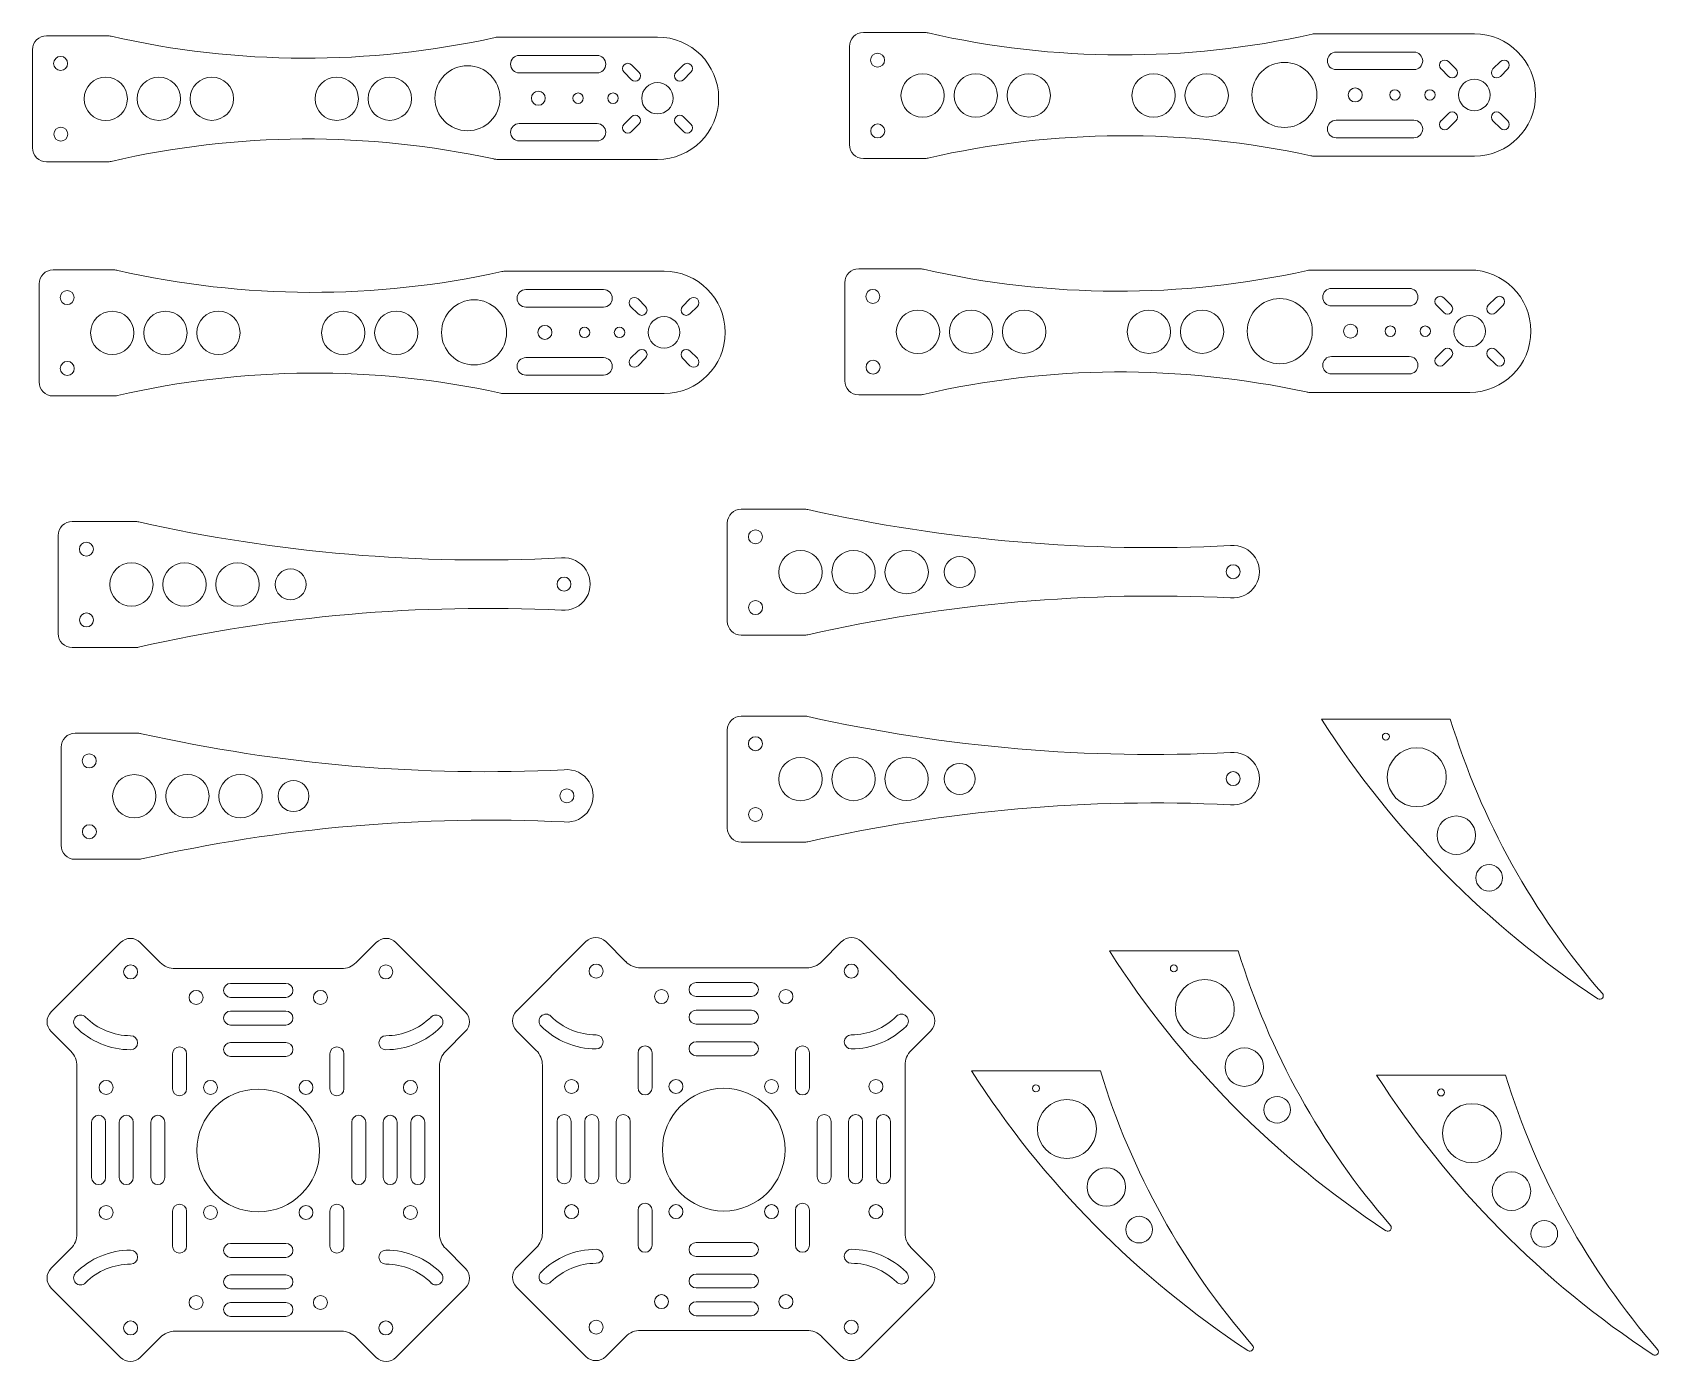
# Model space of a CAD drawing. Header units: millimetres. Extents: x 14 to 479, y 13 to 393.
import ezdxf

# ---------------------------------------------------------------- set-up
doc = ezdxf.new("R2010")
doc.units = ezdxf.units.MM

msp = doc.modelspace()

# ---------------------------------------------------------------- linework, layer by layer
at = {"color": 7, "linetype": 'Continuous', "lineweight": 15}
for p, q in [((34.9, 391.94), (17.54, 391.94)), ((192.27, 391.58), (146.96, 391.58)), ((268.54, 392.88), (251.17, 392.88)), ((425.91, 392.52), (380.59, 392.52)), ((13.54, 387.94), (13.54, 359.89)), ((174.98, 386.32), (152.74, 386.32)), ((247.17, 388.88), (247.17, 360.83)), ((408.62, 387.26), (386.38, 387.26)), ((182.73, 381.51), (184.85, 379.39)), ((186.97, 381.51), (184.85, 383.63)), ((199.7, 383.63), (197.58, 381.51)), ((199.7, 379.39), (201.82, 381.51)), ((386.38, 382.26), (408.62, 382.26)), ((416.36, 382.45), (418.49, 380.33)), ((420.61, 382.45), (418.49, 384.57)), ((433.33, 384.57), (431.21, 382.45)), ((433.33, 380.33), (435.46, 382.45)), ((152.74, 381.32), (174.98, 381.32)), ((184.85, 368.78), (182.73, 366.66)), ((201.82, 366.66), (199.7, 368.78)), ((408.62, 367.79), (386.38, 367.79)), ((418.49, 369.72), (416.36, 367.6)), ((418.49, 365.48), (420.61, 367.6)), ((431.21, 367.6), (433.33, 365.48)), ((435.46, 367.6), (433.33, 369.72)), ((174.98, 366.85), (152.74, 366.85)), ((184.85, 364.54), (186.97, 366.66)), ((197.58, 366.66), (199.7, 364.54)), ((386.38, 362.79), (408.62, 362.79)), ((152.74, 361.85), (174.98, 361.85)), ((17.54, 355.89), (34.88, 355.89)), ((146.55, 356.58), (192.27, 356.58)), ((251.17, 356.83), (268.52, 356.83)), ((380.18, 357.52), (425.91, 357.52)), ((15.41, 320.97), (15.41, 292.92)), ((36.78, 324.97), (19.41, 324.97)), ((194.15, 324.61), (148.83, 324.61)), ((245.84, 321.3), (245.84, 293.25)), ((267.2, 325.3), (249.84, 325.3)), ((424.57, 324.95), (379.26, 324.95)), ((176.86, 319.35), (154.62, 319.35)), ((188.84, 314.54), (186.72, 316.66)), ((201.57, 316.66), (199.45, 314.54)), ((407.28, 319.68), (385.05, 319.68)), ((419.27, 314.87), (417.15, 316.99)), ((432, 316.99), (429.88, 314.87)), ((154.62, 314.35), (176.86, 314.35)), ((184.6, 314.54), (186.72, 312.42)), ((201.57, 312.42), (203.69, 314.54)), ((385.05, 314.68), (407.28, 314.68)), ((415.03, 314.87), (417.15, 312.75)), ((432, 312.75), (434.12, 314.87)), ((176.86, 299.88), (154.62, 299.88)), ((186.72, 301.81), (184.6, 299.69)), ((186.72, 297.57), (188.84, 299.69)), ((199.45, 299.69), (201.57, 297.57)), ((203.69, 299.69), (201.57, 301.81)), ((407.28, 300.21), (385.05, 300.21)), ((417.15, 302.14), (415.03, 300.02)), ((417.15, 297.9), (419.27, 300.02)), ((429.88, 300.02), (432, 297.9)), ((434.12, 300.02), (432, 302.14)), ((154.62, 294.88), (176.86, 294.88)), ((385.05, 295.21), (407.28, 295.21)), ((19.41, 288.92), (36.75, 288.92)), ((148.42, 289.61), (194.15, 289.61)), ((249.84, 289.25), (267.18, 289.25)), ((378.85, 289.95), (424.57, 289.95)), ((234.18, 256.55), (216.25, 256.55)), ((42.81, 253.01), (24.88, 253.01)), ((212.25, 252.55), (212.25, 224.5)), ((20.88, 249.01), (20.88, 220.96)), ((216.25, 220.5), (234.15, 220.5)), ((24.88, 216.96), (42.78, 216.96)), ((234.17, 197.37), (216.24, 197.37)), ((419.02, 196.51), (382.16, 196.51)), ((43.64, 192.45), (25.71, 192.45)), ((212.24, 193.37), (212.24, 165.32)), ((21.71, 188.45), (21.71, 160.4)), ((216.24, 161.32), (234.15, 161.32)), ((25.71, 156.4), (43.61, 156.4)), ((38.7, 132.61), (18.86, 112.77)), ((50.08, 126.88), (44.35, 132.61)), ((111.83, 132.61), (106.11, 126.88)), ((137.32, 112.77), (117.49, 132.61)), ((171.82, 132.85), (151.99, 113.01)), ((183.2, 127.12), (177.48, 132.85)), ((244.95, 132.85), (239.23, 127.12)), ((270.44, 113.01), (250.61, 132.85)), ((358.39, 130.19), (321.52, 130.19)), ((101.86, 125.13), (54.32, 125.13)), ((86, 120.92), (70.19, 120.92)), ((234.99, 125.37), (187.45, 125.37)), ((219.12, 121.17), (203.31, 121.17)), ((70.19, 116.92), (86, 116.92)), ((203.31, 117.17), (219.12, 117.17)), ((86, 113.01), (70.19, 113.01)), ((219.12, 113.25), (203.31, 113.25)), ((18.86, 107.12), (24.48, 101.5)), ((70.19, 109.01), (86, 109.01)), ((131.7, 101.5), (137.32, 107.12)), ((151.99, 107.36), (157.61, 101.74)), ((203.31, 109.25), (219.12, 109.25)), ((264.82, 101.74), (270.44, 107.36)), ((86, 104), (70.19, 104)), ((219.12, 104.24), (203.31, 104.24)), ((53.59, 100.78), (53.59, 90.78)), ((57.59, 90.78), (57.59, 100.78)), ((70.19, 100), (86, 100)), ((98.59, 100.78), (98.59, 90.78)), ((102.59, 90.78), (102.59, 100.78)), ((186.72, 101.02), (186.72, 91.02)), ((190.72, 91.02), (190.72, 101.02)), ((203.31, 100.24), (219.12, 100.24)), ((231.72, 101.02), (231.72, 91.02)), ((235.72, 91.02), (235.72, 101.02)), ((26.24, 97.25), (26.24, 49.3)), ((129.94, 49.3), (129.94, 97.25)), ((159.37, 97.49), (159.37, 49.54)), ((263.07, 49.54), (263.07, 97.49)), ((318.94, 95.89), (282.07, 95.89)), ((434.8, 94.71), (397.94, 94.71)), ((30.44, 81.18), (30.44, 65.37)), ((34.44, 65.37), (34.44, 81.18)), ((38.36, 81.18), (38.36, 65.37)), ((42.36, 65.37), (42.36, 81.18)), ((47.36, 81.18), (47.36, 65.37)), ((51.36, 65.37), (51.36, 81.18)), ((104.82, 81.18), (104.82, 65.37)), ((108.82, 65.37), (108.82, 81.18)), ((113.82, 81.18), (113.82, 65.37)), ((117.82, 65.37), (117.82, 81.18)), ((121.74, 81.18), (121.74, 65.37)), ((125.74, 65.37), (125.74, 81.18)), ((163.57, 81.42), (163.57, 65.61)), ((167.57, 65.61), (167.57, 81.42)), ((171.48, 81.42), (171.48, 65.61)), ((175.48, 65.61), (175.48, 81.42)), ((180.49, 81.42), (180.49, 65.61)), ((184.49, 65.61), (184.49, 81.42)), ((237.94, 81.42), (237.94, 65.61)), ((241.94, 65.61), (241.94, 81.42)), ((246.95, 81.42), (246.95, 65.61)), ((250.95, 65.61), (250.95, 81.42)), ((254.87, 81.42), (254.87, 65.61)), ((258.87, 65.61), (258.87, 81.42)), ((186.72, 56.02), (186.72, 46.02)), ((190.72, 46.02), (190.72, 56.02)), ((231.72, 56.02), (231.72, 46.02)), ((235.72, 46.02), (235.72, 56.02)), ((53.59, 55.78), (53.59, 45.78)), ((57.59, 45.78), (57.59, 55.78)), ((98.59, 55.78), (98.59, 45.78)), ((102.59, 45.78), (102.59, 55.78)), ((86, 46.55), (70.19, 46.55)), ((219.12, 46.79), (203.31, 46.79)), ((24.48, 45.05), (18.86, 39.43)), ((70.19, 42.55), (86, 42.55)), ((137.32, 39.43), (131.7, 45.05)), ((157.61, 45.3), (151.99, 39.68)), ((203.31, 42.79), (219.12, 42.79)), ((270.44, 39.68), (264.82, 45.3)), ((86, 37.54), (70.19, 37.54)), ((219.12, 37.79), (203.31, 37.79)), ((18.86, 33.78), (38.7, 13.94)), ((70.19, 33.54), (86, 33.54)), ((117.49, 13.94), (137.32, 33.78)), ((151.99, 34.02), (171.82, 14.19)), ((203.31, 33.79), (219.12, 33.79)), ((250.61, 14.19), (270.44, 34.02)), ((86, 29.63), (70.19, 29.63)), ((219.12, 29.87), (203.31, 29.87)), ((70.19, 25.63), (86, 25.63)), ((203.31, 25.87), (219.12, 25.87)), ((44.35, 13.94), (50.08, 19.67)), ((54.32, 21.43), (101.86, 21.43)), ((106.11, 19.67), (111.83, 13.94)), ((177.48, 14.19), (183.2, 19.91)), ((187.45, 21.67), (234.99, 21.67)), ((239.23, 19.91), (244.95, 14.19))]:
    msp.add_line(p, q, dxfattribs=at)
for centre, radius in [((21.58, 384.04), 2), ((255.22, 384.98), 2), ((137.95, 374.08), 9.31), ((371.58, 375.02), 9.31), ((34.48, 373.92), 6.2), ((49.65, 373.93), 6.2), ((64.83, 373.95), 6.2), ((100.53, 373.93), 6.2), ((115.71, 373.95), 6.2), ((192.27, 374.08), 4.5), ((268.11, 374.86), 6.2), ((283.29, 374.87), 6.2), ((298.46, 374.89), 6.2), ((334.17, 374.87), 6.2), ((349.34, 374.89), 6.2), ((391.84, 375.02), 2), ((425.91, 375.02), 4.5), ((158.2, 374.08), 2), ((169.56, 374.08), 1.5), ((179.56, 374.08), 1.5), ((403.19, 375.02), 1.5), ((413.19, 375.02), 1.5), ((21.62, 363.79), 2), ((255.26, 364.72), 2), ((23.46, 317.07), 2), ((139.82, 307.11), 9.31), ((253.88, 317.4), 2), ((370.25, 307.45), 9.31), ((36.35, 306.95), 6.2), ((51.53, 306.96), 6.2), ((66.7, 306.98), 6.2), ((102.41, 306.96), 6.2), ((117.58, 306.98), 6.2), ((194.15, 307.11), 4.5), ((266.78, 307.28), 6.2), ((281.95, 307.3), 6.2), ((297.13, 307.31), 6.2), ((332.83, 307.3), 6.2), ((348.01, 307.31), 6.2), ((424.57, 307.45), 4.5), ((160.08, 307.11), 2), ((171.43, 307.11), 1.5), ((181.43, 307.11), 1.5), ((390.5, 307.45), 2), ((401.86, 307.45), 1.5), ((411.86, 307.45), 1.5), ((23.49, 296.81), 2), ((253.92, 297.15), 2), ((28.93, 245.11), 2), ((220.29, 248.65), 2), ((233.19, 238.53), 6.2), ((248.36, 238.55), 6.2), ((263.54, 238.56), 6.2), ((278.71, 238.58), 4.42), ((41.82, 234.99), 6.2), ((56.99, 235), 6.2), ((72.17, 235.02), 6.2), ((87.35, 235.03), 4.42), ((356.91, 238.66), 2), ((165.54, 235.12), 2), ((220.33, 228.4), 2), ((28.96, 224.85), 2), ((220.29, 189.47), 2), ((400.59, 191.51), 1), ((29.76, 184.55), 2), ((409.44, 179.89), 8.43), ((233.18, 179.35), 6.2), ((248.36, 179.37), 6.2), ((263.53, 179.38), 6.2), ((278.71, 179.4), 4.42), ((356.91, 179.48), 2), ((42.65, 174.43), 6.2), ((57.83, 174.45), 6.2), ((73, 174.46), 6.2), ((88.18, 174.48), 4.42), ((166.37, 174.56), 2), ((220.32, 169.22), 2), ((420.73, 163.29), 5.51), ((29.79, 164.3), 2), ((430.12, 151.1), 3.81), ((41.6, 124.2), 2), ((114.59, 124.2), 2), ((174.72, 124.44), 2), ((247.71, 124.44), 2), ((339.95, 125.19), 1), ((348.81, 113.57), 8.43), ((60.31, 116.9), 2), ((95.88, 116.9), 2), ((193.43, 117.14), 2), ((229, 117.14), 2), ((360.1, 96.97), 5.51), ((34.57, 91.16), 2), ((64.43, 91.16), 2), ((91.75, 91.16), 2), ((121.61, 91.16), 2), ((167.7, 91.41), 2), ((197.56, 91.41), 2), ((224.88, 91.41), 2), ((254.74, 91.41), 2), ((78.09, 73.11), 17.55), ((211.22, 73.35), 17.55), ((300.5, 90.89), 1), ((369.48, 84.78), 3.81), ((416.37, 89.71), 1), ((309.36, 79.27), 8.43), ((425.22, 78.08), 8.43), ((320.65, 62.67), 5.51), ((436.51, 61.48), 5.51), ((34.57, 55.39), 2), ((64.43, 55.39), 2), ((91.75, 55.39), 2), ((121.61, 55.39), 2), ((167.7, 55.63), 2), ((197.56, 55.63), 2), ((224.88, 55.63), 2), ((254.74, 55.63), 2), ((330.03, 50.48), 3.81), ((445.9, 49.3), 3.81), ((60.31, 29.65), 2), ((95.88, 29.65), 2), ((193.43, 29.89), 2), ((229, 29.89), 2), ((41.6, 22.36), 2), ((114.59, 22.36), 2), ((174.72, 22.6), 2), ((247.71, 22.6), 2)]:
    msp.add_circle(centre, radius, dxfattribs=at)
for centre, radius, start, end in [((17.54, 387.94), 4, 90, 180), ((34.9, 386.94), 5, 77.1384, 90), ((91.71, 635.76), 250.23, 257.1384, 282.5001), ((146.96, 386.58), 5, 90, 102.5001), ((192.27, 374.08), 17.5, 270, 90), ((251.17, 388.88), 4, 90, 180), ((268.54, 387.88), 5, 77.1384, 90), ((325.35, 636.7), 250.23, 257.1384, 282.5001), ((380.59, 387.52), 5, 90, 102.5001), ((425.91, 375.02), 17.5, 270, 90), ((152.74, 383.82), 2.5, 90, 270), ((174.98, 383.82), 2.5, 270, 90), ((386.38, 384.76), 2.5, 90, 270), ((408.62, 384.76), 2.5, 270, 90), ((183.79, 382.57), 1.5, 45, 225), ((185.91, 380.45), 1.5, 225, 45), ((198.64, 380.45), 1.5, 135, 315), ((200.76, 382.57), 1.5, 315, 135), ((417.42, 383.51), 1.5, 45, 225), ((419.55, 381.39), 1.5, 225, 45), ((432.27, 381.39), 1.5, 135, 315), ((434.4, 383.51), 1.5, 315, 135), ((185.91, 367.72), 1.5, 315, 135), ((198.64, 367.72), 1.5, 45, 225), ((386.38, 365.29), 2.5, 90, 270), ((408.62, 365.29), 2.5, 270, 90), ((417.42, 366.54), 1.5, 135, 315), ((419.55, 368.66), 1.5, 315, 135), ((432.27, 368.66), 1.5, 45, 225), ((434.4, 366.54), 1.5, 225, 45), ((152.74, 364.35), 2.5, 90, 270), ((174.98, 364.35), 2.5, 270, 90), ((183.79, 365.6), 1.5, 135, 315), ((200.76, 365.6), 1.5, 225, 45), ((325.9, 113.13), 250.23, 77.7203, 102.9931), ((17.54, 359.89), 4, 180, 270), ((92.26, 112.2), 250.23, 77.7203, 102.9931), ((251.17, 360.83), 4, 180, 270), ((34.88, 360.89), 5, 270, 282.9931), ((146.55, 361.58), 5, 257.7203, 270), ((268.52, 361.83), 5, 270, 282.9931), ((380.18, 362.52), 5, 257.7203, 270), ((19.41, 320.97), 4, 90, 180), ((36.78, 319.97), 5, 77.1384, 90), ((93.59, 568.79), 250.23, 257.1384, 282.5001), ((148.83, 319.61), 5, 90, 102.5001), ((194.15, 307.11), 17.5, 270, 90), ((249.84, 321.3), 4, 90, 180), ((267.2, 320.3), 5, 77.1384, 90), ((324.02, 569.12), 250.23, 257.1384, 282.5001), ((379.26, 319.95), 5, 90, 102.5001), ((424.57, 307.45), 17.5, 270, 90), ((154.62, 316.85), 2.5, 90, 270), ((176.86, 316.85), 2.5, 270, 90), ((185.66, 315.6), 1.5, 45, 225), ((202.63, 315.6), 1.5, 315, 135), ((385.05, 317.18), 2.5, 90, 270), ((407.28, 317.18), 2.5, 270, 90), ((416.09, 315.93), 1.5, 45, 225), ((433.06, 315.93), 1.5, 315, 135), ((187.78, 313.48), 1.5, 225, 45), ((200.51, 313.48), 1.5, 135, 315), ((418.21, 313.81), 1.5, 225, 45), ((430.94, 313.81), 1.5, 135, 315), ((418.21, 301.08), 1.5, 315, 135), ((430.94, 301.08), 1.5, 45, 225), ((154.62, 297.38), 2.5, 90, 270), ((176.86, 297.38), 2.5, 270, 90), ((185.66, 298.63), 1.5, 135, 315), ((187.78, 300.75), 1.5, 315, 135), ((200.51, 300.75), 1.5, 45, 225), ((202.63, 298.63), 1.5, 225, 45), ((385.05, 297.71), 2.5, 90, 270), ((407.28, 297.71), 2.5, 270, 90), ((416.09, 298.96), 1.5, 135, 315), ((433.06, 298.96), 1.5, 225, 45), ((94.14, 45.23), 250.23, 77.7203, 102.9931), ((249.84, 293.25), 4, 180, 270), ((324.56, 45.56), 250.23, 77.7203, 102.9931), ((19.41, 292.92), 4, 180, 270), ((36.75, 293.92), 5, 270, 282.9931), ((148.42, 294.61), 5, 257.7203, 270), ((267.18, 294.25), 5, 270, 282.9931), ((378.85, 294.95), 5, 257.7203, 270), ((216.25, 252.55), 4, 90, 180), ((234.18, 251.55), 5, 77.3874, 90), ((333.63, 696.03), 450.47, 257.3874, 272.8651), ((24.88, 249.01), 4, 90, 180), ((42.81, 248.01), 5, 77.3874, 90), ((142.27, 692.49), 450.47, 257.3874, 272.8651), ((165.54, 235.12), 7.5, 264.2931, 95.8272), ((356.91, 238.66), 7.5, 264.2931, 95.8272), ((143.23, -222.3), 450.47, 87.2552, 102.74), ((334.59, -218.76), 450.47, 87.2552, 102.74), ((216.25, 224.5), 4, 180, 270), ((24.88, 220.96), 4, 180, 270), ((234.15, 225.5), 5, 270, 282.74), ((42.78, 221.96), 5, 270, 282.74), ((216.24, 193.37), 4, 90, 180), ((234.17, 192.37), 5, 77.3874, 90), ((333.63, 636.85), 450.47, 257.3874, 272.8651), ((609.5, 342.14), 269.99, 212.6426, 236.6895), ((626, 259.91), 216.47, 197.0308, 220.9618), ((25.71, 188.45), 4, 90, 180), ((43.64, 187.45), 5, 77.3874, 90), ((143.1, 631.93), 450.47, 257.3874, 272.8651), ((356.91, 179.48), 7.5, 264.2931, 95.8272), ((166.37, 174.56), 7.5, 264.2931, 95.8272), ((334.59, -277.94), 450.47, 87.2552, 102.74), ((144.06, -282.86), 450.47, 87.2552, 102.74), ((216.24, 165.32), 4, 180, 270), ((25.71, 160.4), 4, 180, 270), ((234.15, 166.32), 5, 270, 282.74), ((43.61, 161.4), 5, 270, 282.74), ((41.53, 129.78), 4, 45, 135), ((114.66, 129.78), 4, 45, 135), ((174.65, 130.02), 4, 45, 135), ((247.78, 130.02), 4, 45, 135), ((54.32, 131.13), 6, 225, 270), ((101.86, 131.13), 6, 270, 315), ((187.45, 131.37), 6, 225, 270), ((234.99, 131.37), 6, 270, 315), ((548.87, 275.82), 269.99, 212.6426, 236.6895), ((565.37, 193.59), 216.47, 197.0308, 220.9618), ((70.19, 118.92), 2, 90, 270), ((86, 118.92), 2, 270, 90), ((203.31, 119.17), 2, 90, 270), ((219.12, 119.17), 2, 270, 90), ((461.78, 117.35), 1, 236.6895, 40.9618), ((21.69, 109.95), 4, 135, 225), ((27.28, 109.87), 2, 45, 225), ((70.19, 111.01), 2, 90, 270), ((86, 111.01), 2, 270, 90), ((128.91, 109.87), 2, 315, 135), ((134.49, 109.95), 4, 315, 45), ((154.82, 110.19), 4, 135, 225), ((160.4, 110.11), 2, 45, 225), ((203.31, 111.25), 2, 90, 270), ((219.12, 111.25), 2, 270, 90), ((262.03, 110.11), 2, 315, 135), ((267.62, 110.19), 4, 315, 45), ((41.6, 124.2), 22.26, 225, 270), ((41.6, 124.2), 18.26, 225, 270), ((114.59, 124.2), 18.26, 270, 315), ((114.59, 124.2), 22.26, 270, 315), ((174.72, 124.44), 22.26, 225, 270), ((174.72, 124.44), 18.26, 225, 270), ((247.71, 124.44), 18.26, 270, 315), ((247.71, 124.44), 22.26, 270, 315), ((41.6, 103.94), 2, 270, 90), ((55.59, 100.78), 2, 0, 180), ((70.19, 102), 2, 90, 270), ((86, 102), 2, 270, 90), ((100.59, 100.78), 2, 0, 180), ((114.59, 103.94), 2, 90, 270), ((174.72, 104.18), 2, 270, 90), ((188.72, 101.02), 2, 0, 180), ((203.31, 102.24), 2, 90, 270), ((219.12, 102.24), 2, 270, 90), ((233.72, 101.02), 2, 0, 180), ((247.71, 104.18), 2, 90, 270), ((20.24, 97.25), 6, 0, 45), ((135.94, 97.25), 6, 135, 180), ((153.37, 97.49), 6, 0, 45), ((269.07, 97.49), 6, 135, 180), ((509.42, 241.52), 269.99, 212.6426, 236.6895), ((525.92, 159.29), 216.47, 197.0308, 220.9618), ((625.28, 240.34), 269.99, 212.6426, 236.6895), ((641.78, 158.11), 216.47, 197.0308, 220.9618), ((55.59, 90.78), 2, 180, 360), ((100.59, 90.78), 2, 180, 360), ((188.72, 91.02), 2, 180, 360), ((233.72, 91.02), 2, 180, 360), ((32.44, 81.18), 2, 0, 180), ((40.36, 81.18), 2, 0, 180), ((49.36, 81.18), 2, 0, 180), ((106.82, 81.18), 2, 0, 180), ((115.82, 81.18), 2, 0, 180), ((123.74, 81.18), 2, 0, 180), ((165.57, 81.42), 2, 0, 180), ((173.48, 81.42), 2, 0, 180), ((182.49, 81.42), 2, 0, 180), ((239.94, 81.42), 2, 0, 180), ((248.95, 81.42), 2, 0, 180), ((256.87, 81.42), 2, 0, 180), ((32.44, 65.37), 2, 180, 0), ((40.36, 65.37), 2, 180, 0), ((49.36, 65.37), 2, 180, 0), ((106.82, 65.37), 2, 180, 360), ((115.82, 65.37), 2, 180, 360), ((123.74, 65.37), 2, 180, 360), ((165.57, 65.61), 2, 180, 0), ((173.48, 65.61), 2, 180, 0), ((182.49, 65.61), 2, 180, 0), ((239.94, 65.61), 2, 180, 360), ((248.95, 65.61), 2, 180, 360), ((256.87, 65.61), 2, 180, 360), ((55.59, 55.78), 2, 0, 180), ((100.59, 55.78), 2, 0, 180), ((188.72, 56.02), 2, 0, 180), ((233.72, 56.02), 2, 0, 180), ((401.14, 51.03), 1, 236.6895, 40.9618), ((20.24, 49.3), 6, 315, 0), ((70.19, 44.55), 2, 90, 270), ((86, 44.55), 2, 270, 90), ((135.94, 49.3), 6, 180, 225), ((153.37, 49.54), 6, 315, 0), ((203.31, 44.79), 2, 90, 270), ((219.12, 44.79), 2, 270, 90), ((269.07, 49.54), 6, 180, 225), ((41.6, 22.36), 22.26, 90, 135), ((41.6, 42.61), 2, 270, 90), ((55.59, 45.78), 2, 180, 360), ((100.59, 45.78), 2, 180, 360), ((114.59, 42.61), 2, 90, 270), ((114.59, 22.36), 22.26, 45, 90), ((174.72, 22.6), 22.26, 90, 135), ((174.72, 42.85), 2, 270, 90), ((188.72, 46.02), 2, 180, 360), ((233.72, 46.02), 2, 180, 360), ((247.71, 42.85), 2, 90, 270), ((247.71, 22.6), 22.26, 45, 90), ((21.69, 36.61), 4, 135, 225), ((27.28, 36.68), 2, 135, 315), ((41.6, 22.36), 18.26, 90, 135), ((70.19, 35.54), 2, 90, 270), ((86, 35.54), 2, 270, 90), ((114.59, 22.36), 18.26, 45, 90), ((128.91, 36.68), 2, 225, 45), ((134.49, 36.61), 4, 315, 45), ((154.82, 36.85), 4, 135, 225), ((160.4, 36.92), 2, 135, 315), ((174.72, 22.6), 18.26, 90, 135), ((203.31, 35.79), 2, 90, 270), ((219.12, 35.79), 2, 270, 90), ((247.71, 22.6), 18.26, 45, 90), ((262.03, 36.92), 2, 225, 45), ((267.62, 36.85), 4, 315, 45), ((70.19, 27.63), 2, 90, 270), ((86, 27.63), 2, 270, 90), ((203.31, 27.87), 2, 90, 270), ((219.12, 27.87), 2, 270, 90), ((54.32, 15.43), 6, 90, 135), ((101.86, 15.43), 6, 45, 90), ((187.45, 15.67), 6, 90, 135), ((234.99, 15.67), 6, 45, 90), ((174.65, 17.01), 4, 225, 315), ((247.78, 17.01), 4, 225, 315), ((361.69, 16.73), 1, 236.6895, 40.9618), ((477.56, 15.54), 1, 236.6895, 40.9618), ((41.53, 16.77), 4, 225, 315), ((114.66, 16.77), 4, 225, 315)]:
    msp.add_arc(centre, radius, start, end, dxfattribs=at)

doc.saveas('drawing.dxf')
